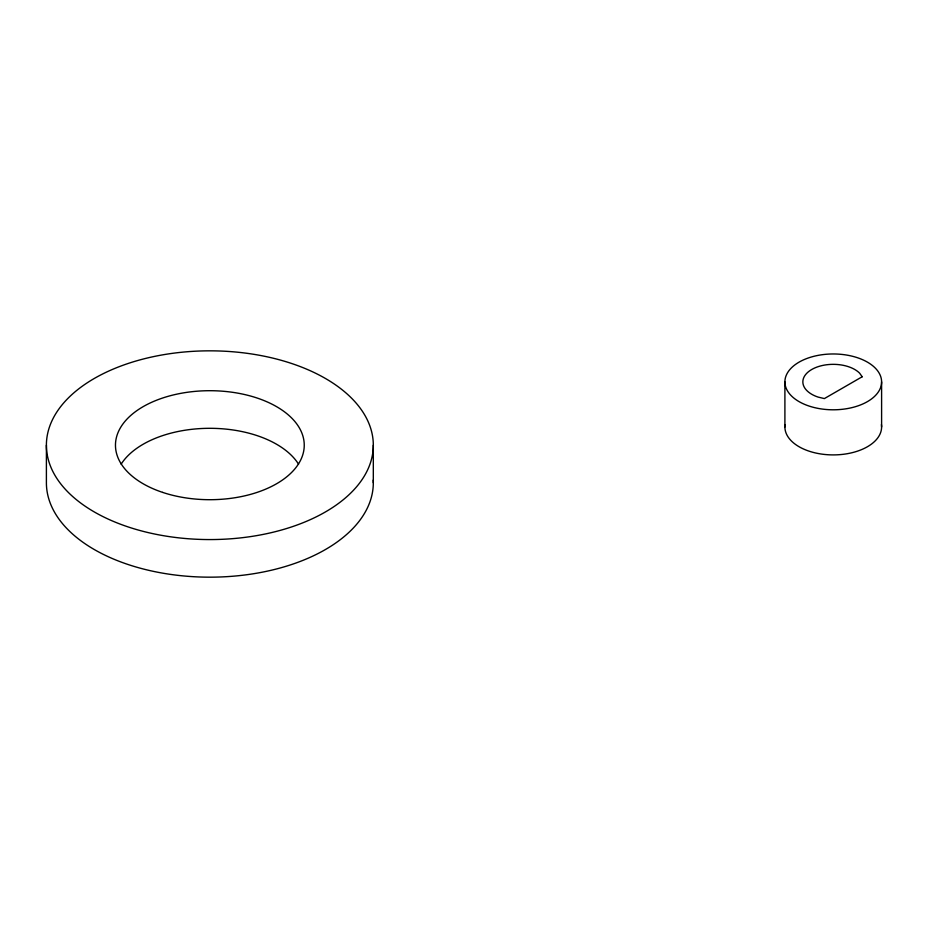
<?xml version="1.0" encoding="UTF-8"?>
<svg xmlns="http://www.w3.org/2000/svg" width="928" height="928" viewBox="0 0 928 928"><rect width="100%" height="100%" fill="white"/><g stroke="black" fill="none" stroke-linecap="round" stroke-linejoin="round"><path stroke-width="1.39" d="M881.6 381.884A48.349 27.91 0 0 1 809.077 406.058A48.349 27.91 0 0 1 809.077 357.709A48.349 27.91 0 0 1 881.6 381.884L881.6 426.996M784.902 381.884L784.902 426.996M373.311 445.208A163.456 94.366 0 0 1 128.134 526.93A163.456 94.366 0 0 1 128.134 363.474A163.456 94.366 0 0 1 373.311 445.208L373.311 482.792M46.4 445.208L46.4 482.792A163.456 94.366 0 0 0 212.21 577.158A163.456 94.366 0 0 0 373.242 480.078M121.15 464.174A94.389 54.497 0 0 1 209.856 428.307A94.389 54.497 0 0 1 298.561 464.174M881.414 424.572A48.349 27.91 0 0 1 833.251 454.906A48.349 27.91 0 0 1 785.088 424.572M862.193 376.756L824.377 398.588L818.067 397.08A30.392 17.539 0 0 1 811.768 369.472A30.392 17.539 0 0 1 859.572 373.114L862.193 376.756M162.655 492.397A94.389 54.497 0 0 0 304.245 445.208A94.389 54.497 0 0 0 162.655 398.008A94.389 54.497 0 0 0 162.655 492.397"/></g></svg>
